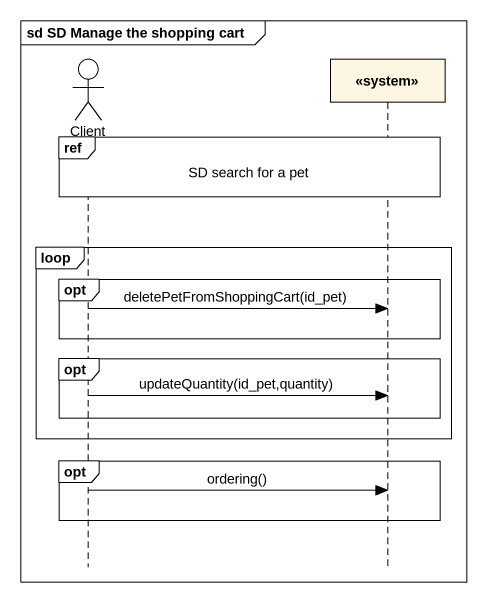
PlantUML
@startuml
mainframe sd SD Manage the shopping cart
hide footbox
actor Client
participant "<<system>>" as system

ref over Client, system : SD search for a pet
loop
  opt
    Client -> system : deletePetFromShoppingCart(id_pet)
  end
  opt
    Client -> system : updateQuantity(id_pet,quantity)
  end
end
opt
  Client -> system : ordering()
end
@enduml
